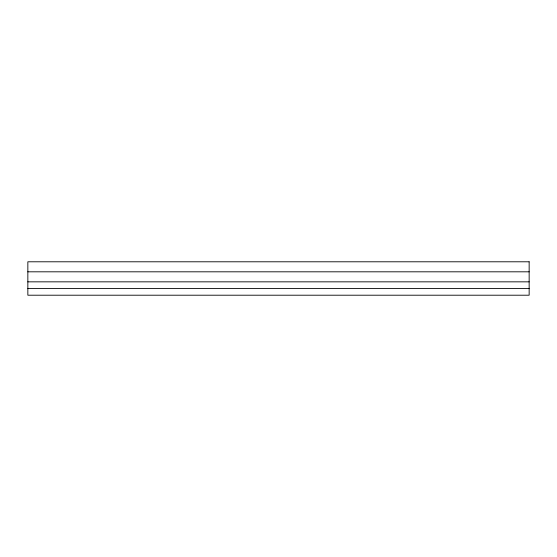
<?xml version="1.0" encoding="UTF-8"?>
<svg xmlns="http://www.w3.org/2000/svg" width="557" height="557" viewBox="0 0 557 557"><rect width="100%" height="100%" fill="white"/><g stroke="black" fill="none" stroke-linecap="round" stroke-linejoin="round"><path stroke-width="0.84" d="M27.85 271.816L529.15 271.816M27.85 281.842L529.15 281.842M27.85 288.526L529.15 288.526M529.15 261.79L27.85 261.79L27.85 295.21L529.15 295.21L529.15 261.79"/></g></svg>
